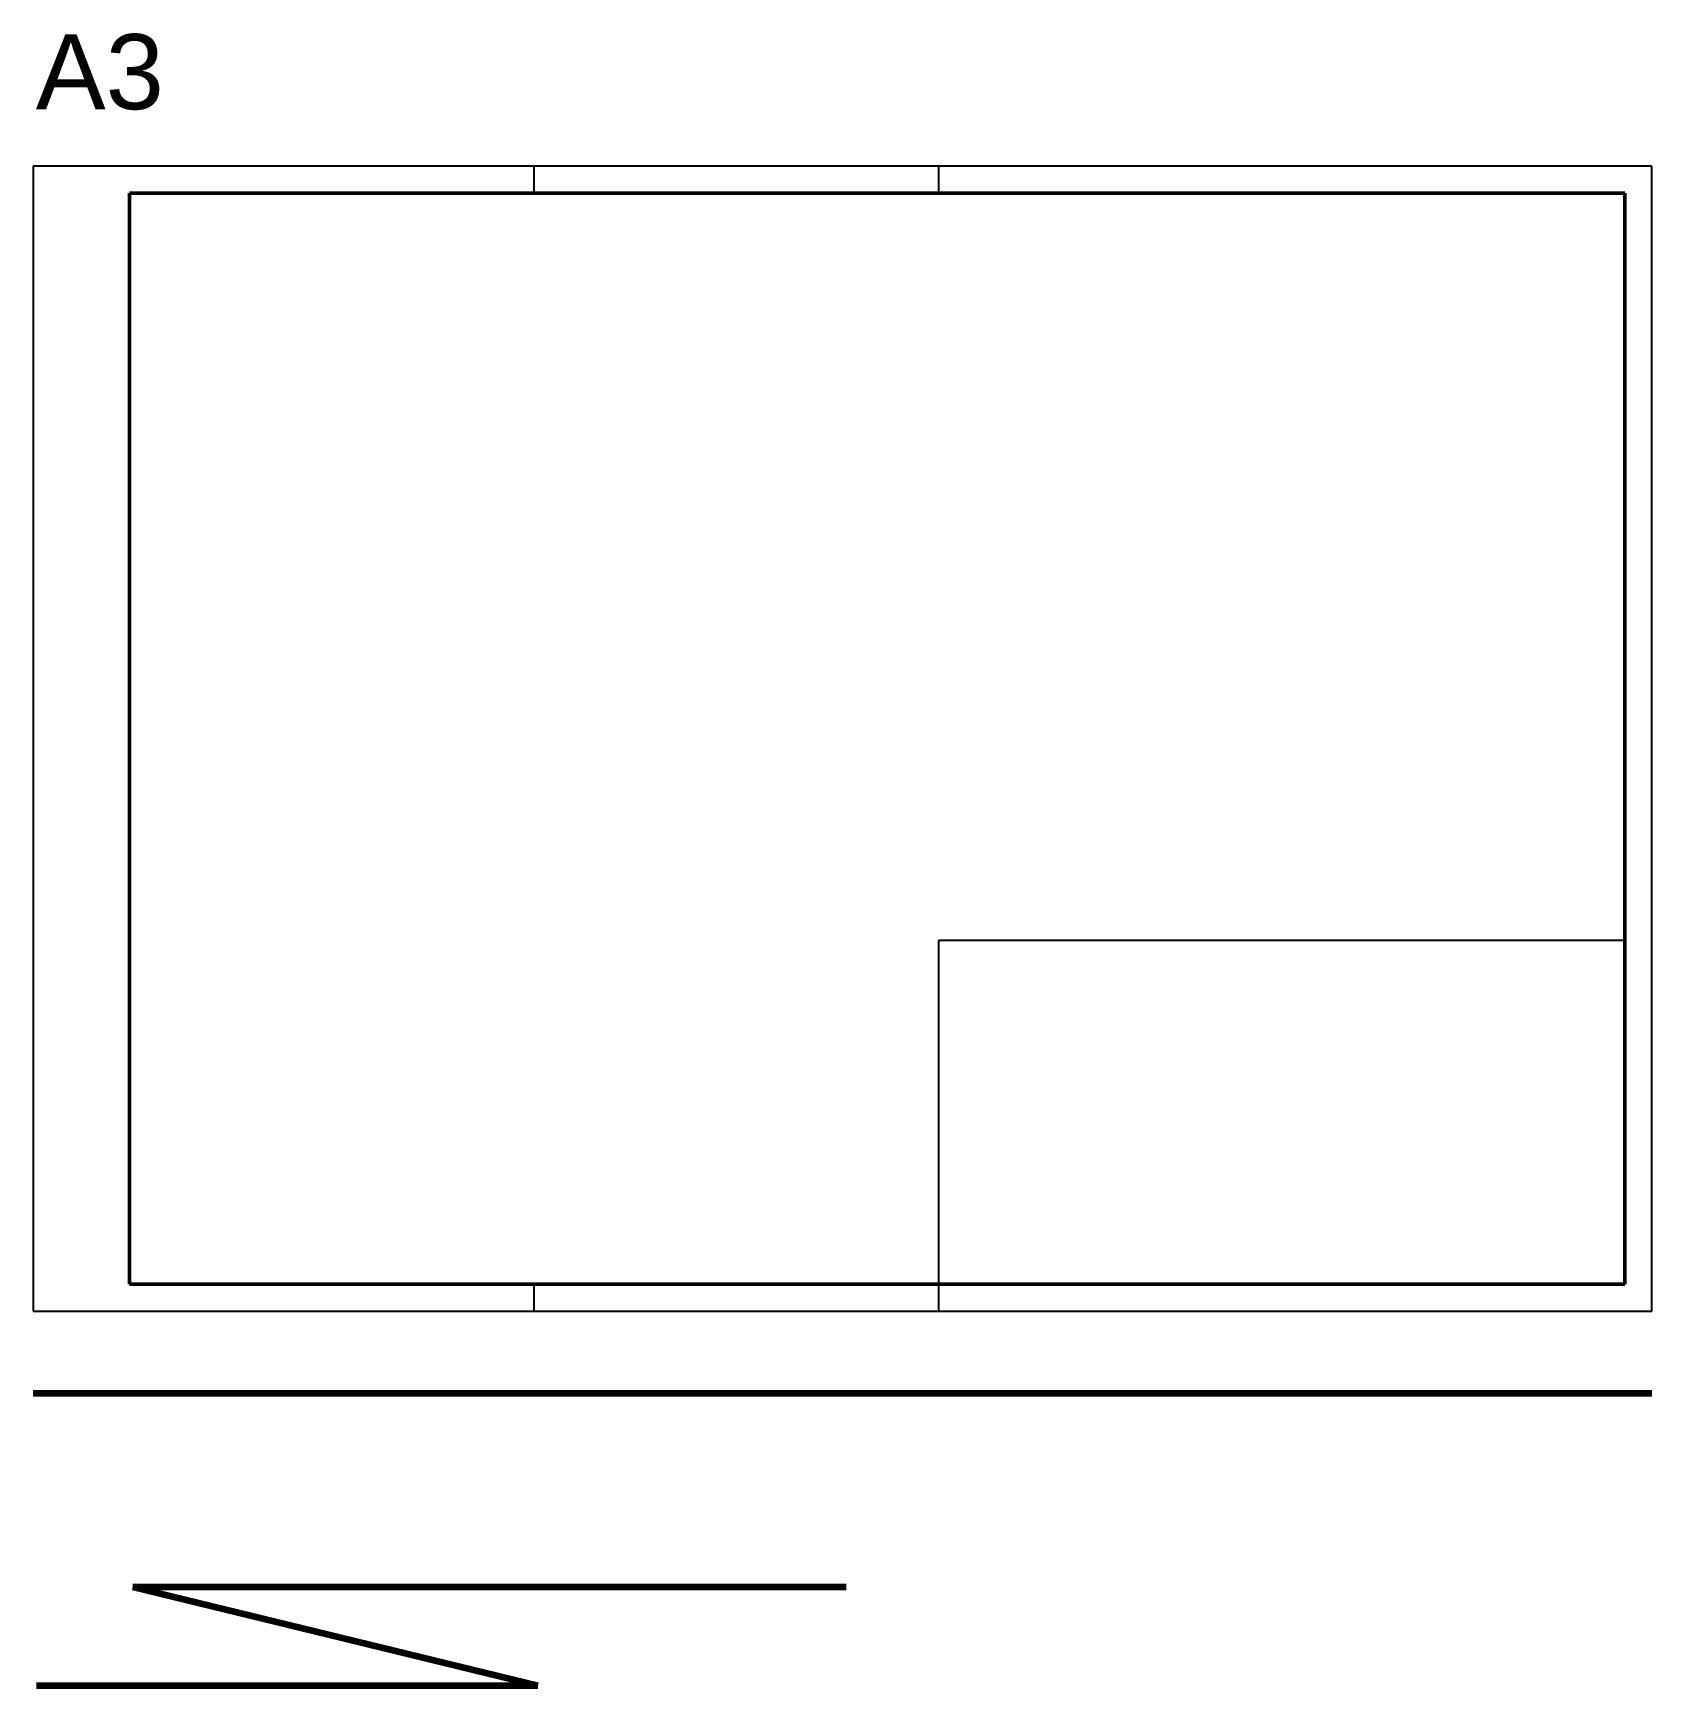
# Paper-space layout 'Folha A3' of a CAD drawing. Header units: millimetres. Extents: x 0 to 420, y -97 to 331.
import ezdxf

# ---------------------------------------------------------------- set-up
doc = ezdxf.new("R2010")
doc.units = ezdxf.units.MM
doc.header["$LTSCALE"] = 0.5
doc.layers.add('Carimbo', color=250, linetype='Continuous')
doc.layers.add('Folha', color=7, linetype='Continuous')
doc.layers.add('Margem das folhas A4 e A3', color=7, linetype='Continuous', lineweight=50)
doc.styles.get("Standard").update_dxf_attribs({"font": 'arial.ttf'})

psp = doc.layouts.new('Folha A3')

# ---------------------------------------------------------------- linework, layer by layer
at = {"layer": 'Carimbo'}
for p, q in [((235, 7), (235, 96.24)), ((235, 96.24), (413, 96.24))]:
    psp.add_line(p, q, dxfattribs=at)
at = {"layer": 'Folha'}
for p, q in [((420, 297), (0, 297)), ((0, 297), (0, 0)), ((130, 290), (130, 297)), ((235, 290), (235, 297)), ((420, 0), (420, 297)), ((130, 0), (130, 7)), ((235, 0), (235, 7)), ((0, 0), (420, 0))]:
    psp.add_line(p, q, dxfattribs=at)
at = {"layer": 'Folha', "color": 1, "lineweight": 100}
for p, q in [((0, -21.23), (130, -21.23)), ((130.92, -97.15), (0.92, -97.15))]:
    psp.add_line(p, q, dxfattribs=at)
at = {"layer": 'Folha', "color": 2, "lineweight": 100}
for p, q in [((130, -21.23), (235, -21.23)), ((130.92, -97.15), (25.92, -71.56))]:
    psp.add_line(p, q, dxfattribs=at)
at = {"layer": 'Folha', "color": 6, "lineweight": 100}
for p, q in [((235, -21.23), (420, -21.23)), ((210.92, -71.56), (25.92, -71.56))]:
    psp.add_line(p, q, dxfattribs=at)
at = {"layer": 'Margem das folhas A4 e A3'}
for p, q in [((25, 290), (25, 7)), ((413, 290), (25, 290)), ((413, 7), (413, 290)), ((25, 7), (413, 7))]:
    psp.add_line(p, q, dxfattribs=at)

# ---------------------------------------------------------------- texts
psp.add_text('A3', height=19.456).set_placement((0.71, 311.74))

doc.saveas('drawing.dxf')
